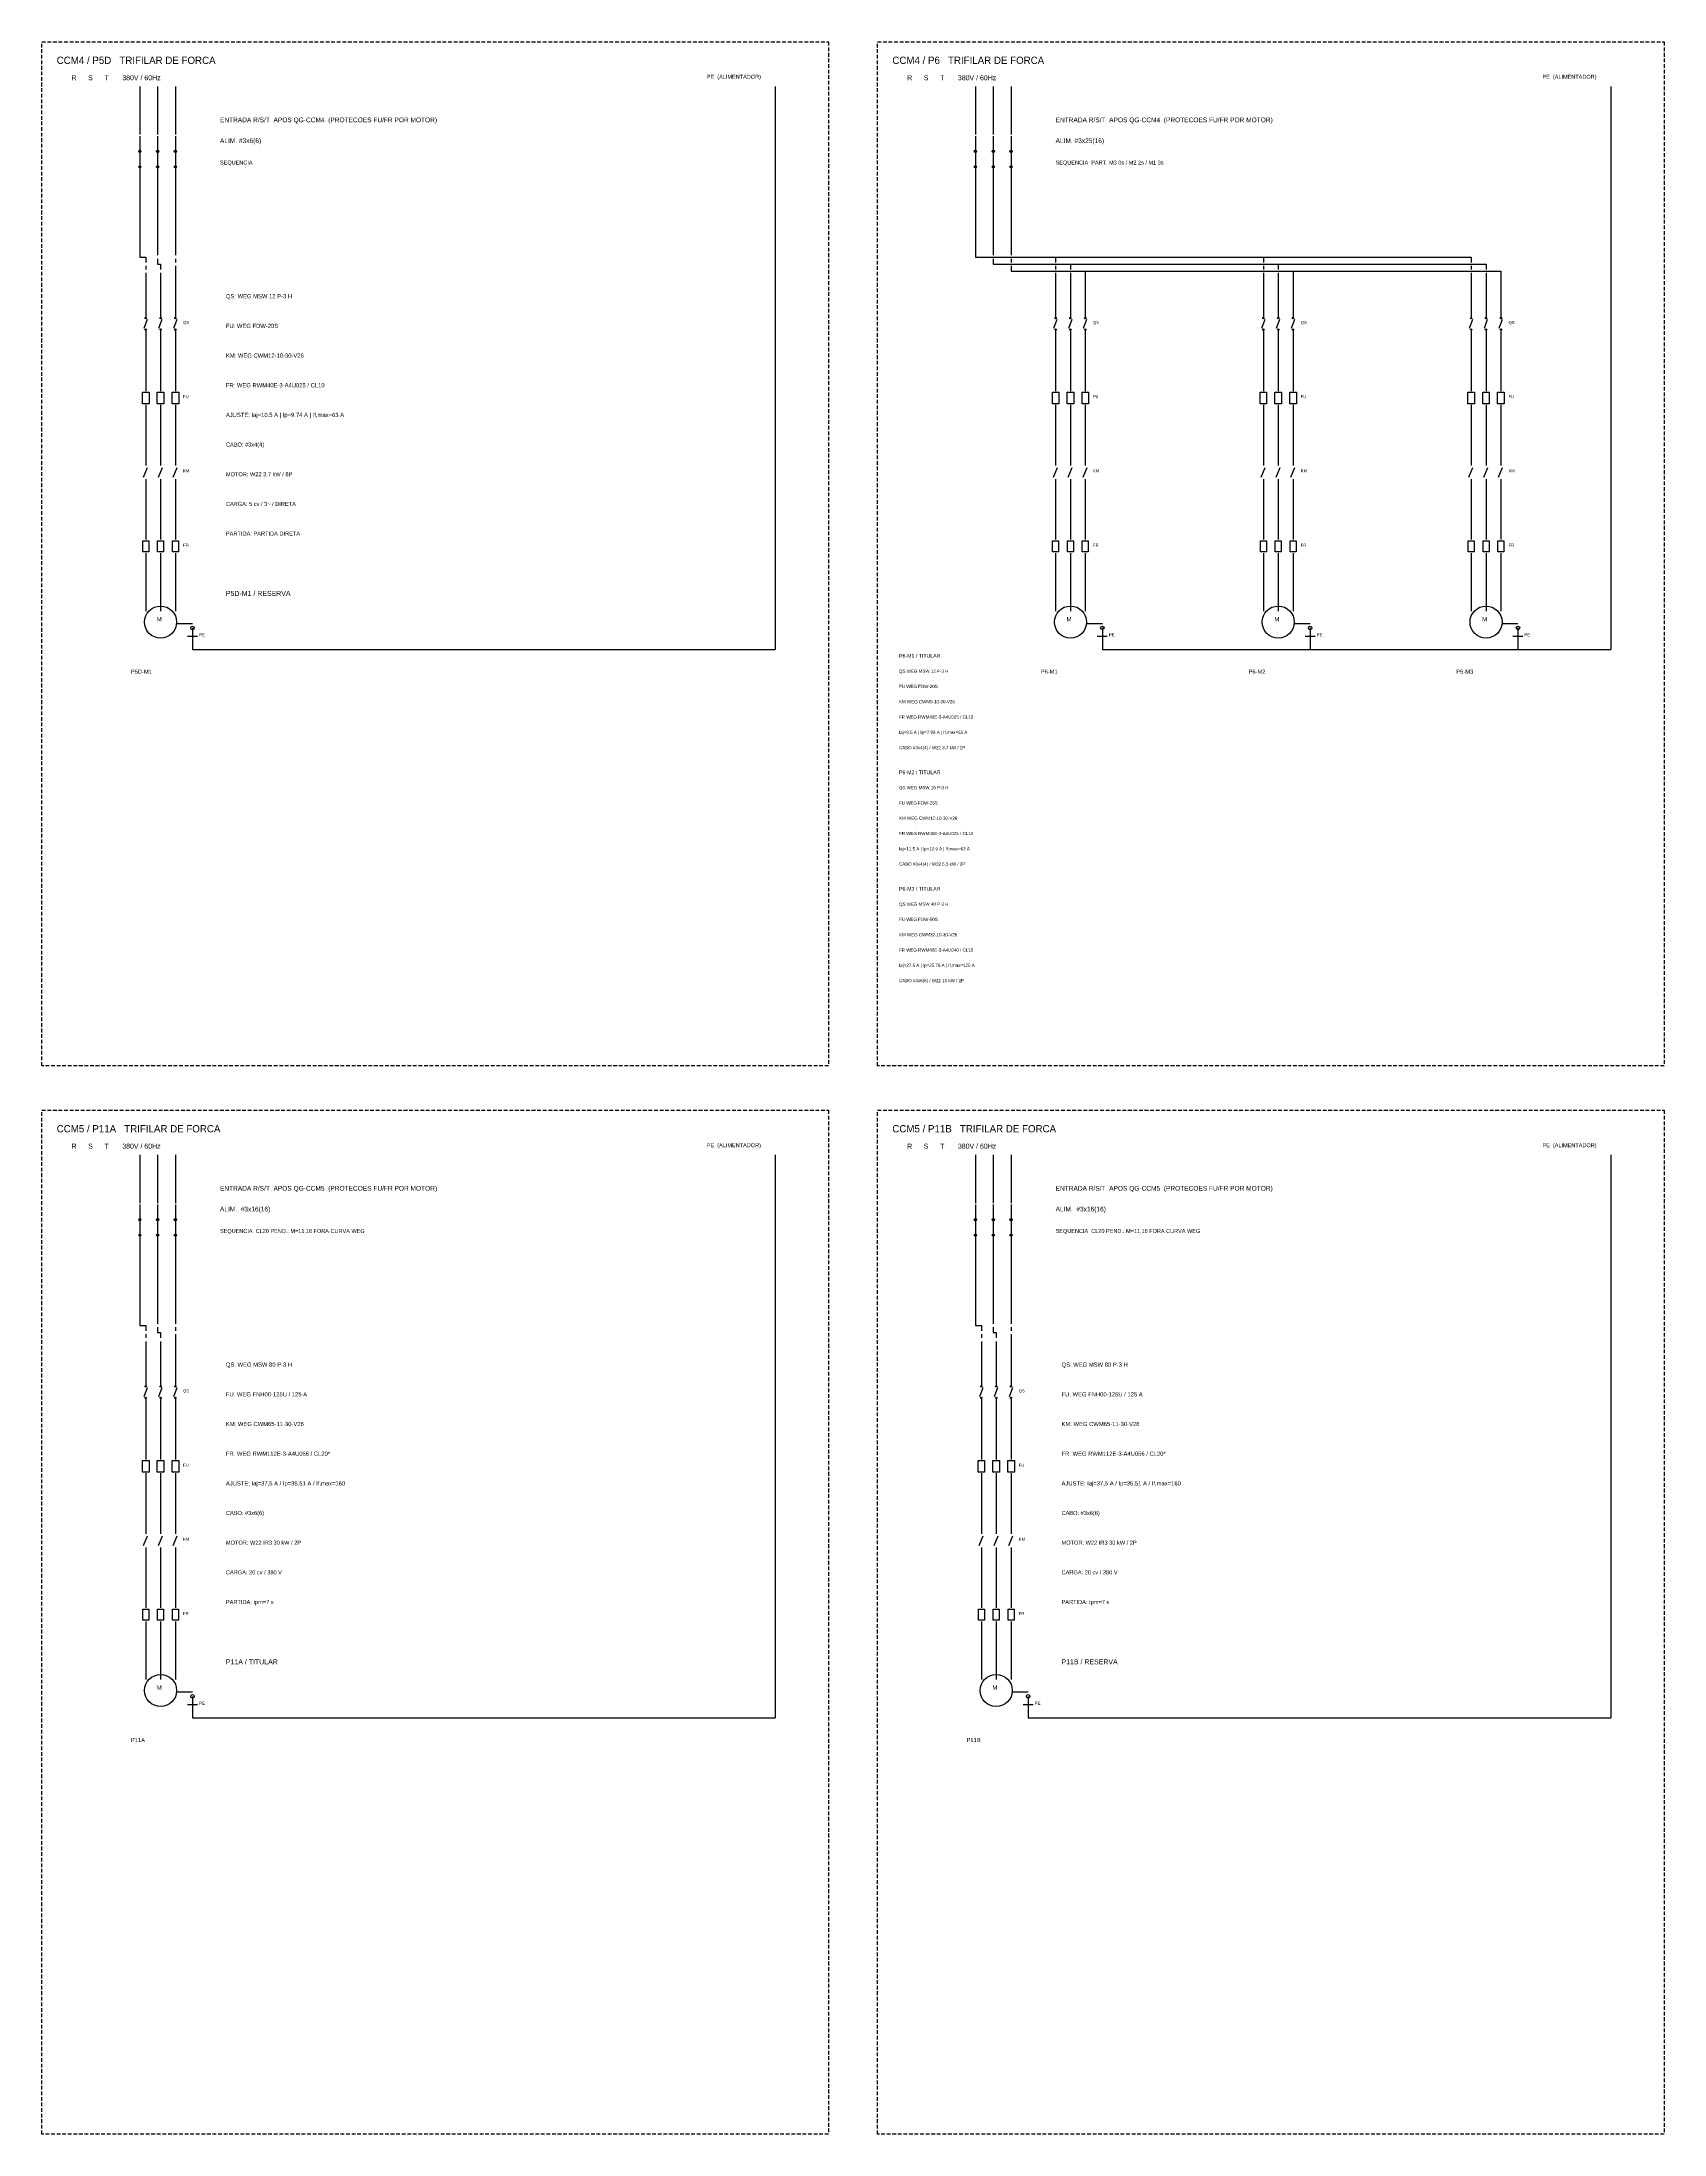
# Model space of a CAD drawing. Extents: x -646 to 641, y -554 to 322.
# Drawn here: x -267 to -157.7, y -397 to -256 of the extents above; entities that cross this region are included whole.
import ezdxf

# ---------------------------------------------------------------- set-up
doc = ezdxf.new("R2010")
doc.units = 0
doc.header["$MEASUREMENT"] = 0
doc.linetypes.add('HIDDEN', pattern=[0.375, 0.25, -0.125])
doc.layers.add('_ELT_UNIFILAR_PROC_TEXTO', color=1, linetype='Continuous')
doc.layers.add('ELET_TRIFILAR_TEXTO', color=4, linetype='Continuous')
doc.layers.add('ELET_TRIFILAR_DESENHO', color=5, linetype='Continuous', plot=False)

msp = doc.modelspace()

# ---------------------------------------------------------------- linework, layer by layer
at = {"layer": 'ELET_TRIFILAR_DESENHO'}
for p, q in [((-260.4, -259), (-260.4, -262.25)), ((-259.2, -259), (-259.2, -262.25)), ((-258, -259), (-258, -262.25)), ((-217.6, -259), (-217.6, -296.95)), ((-204.1, -259), (-204.1, -262.25)), ((-202.9, -259), (-202.9, -262.25)), ((-201.7, -259), (-201.7, -262.25)), ((-161.3, -259), (-161.3, -296.95)), ((-260.4, -262.35), (-260.4, -263.29)), ((-260.4, -263.29), (-260.4, -264.51)), ((-259.2, -262.35), (-259.2, -263.29)), ((-259.2, -263.29), (-259.2, -264.51)), ((-258, -262.35), (-258, -263.29)), ((-258, -263.29), (-258, -264.51)), ((-204.1, -262.35), (-204.1, -263.29)), ((-204.1, -263.29), (-204.1, -264.51)), ((-202.9, -262.35), (-202.9, -263.29)), ((-202.9, -263.29), (-202.9, -264.51)), ((-201.7, -262.35), (-201.7, -263.29)), ((-201.7, -263.29), (-201.7, -264.51)), ((-260.4, -264.51), (-260.4, -265.45)), ((-259.2, -264.51), (-259.2, -265.45)), ((-258, -264.51), (-258, -265.45)), ((-204.1, -264.51), (-204.1, -265.45)), ((-202.9, -264.51), (-202.9, -265.45)), ((-201.7, -264.51), (-201.7, -265.45)), ((-260.4, -265.45), (-260.4, -270.5)), ((-259.2, -265.45), (-259.2, -270.385)), ((-258, -265.45), (-258, -270.385)), ((-204.1, -265.45), (-204.1, -270.5)), ((-202.9, -265.45), (-202.9, -270.385)), ((-201.7, -265.45), (-201.7, -270.385)), ((-260.4, -270.5), (-260, -270.5)), ((-260, -270.5), (-260, -270.865)), ((-259.2, -270.615), (-259.2, -270.98)), ((-258, -270.615), (-258, -270.865)), ((-204.1, -270.5), (-170.7, -270.5)), ((-202.9, -270.615), (-202.9, -270.98)), ((-201.7, -270.615), (-201.7, -270.865)), ((-198.7, -270.5), (-198.7, -270.865)), ((-184.7, -270.5), (-184.7, -270.865)), ((-170.7, -270.5), (-170.7, -270.865)), ((-260, -271.095), (-260, -271.345)), ((-260, -271.575), (-260, -272.4)), ((-259.2, -270.98), (-259, -270.98)), ((-259, -270.98), (-259, -271.345)), ((-259, -271.575), (-259, -272.4)), ((-258, -271.095), (-258, -271.46)), ((-258, -271.46), (-258, -271.46)), ((-258, -271.46), (-258, -272.4)), ((-202.9, -270.98), (-169.7, -270.98)), ((-201.7, -271.095), (-201.7, -271.46)), ((-201.7, -271.46), (-168.7, -271.46)), ((-198.7, -271.095), (-198.7, -271.345)), ((-198.7, -271.575), (-198.7, -272.4)), ((-197.7, -270.98), (-197.7, -271.345)), ((-197.7, -271.575), (-197.7, -272.4)), ((-196.7, -271.46), (-196.7, -272.4)), ((-184.7, -271.095), (-184.7, -271.345)), ((-184.7, -271.575), (-184.7, -272.4)), ((-183.7, -270.98), (-183.7, -271.345)), ((-183.7, -271.575), (-183.7, -272.4)), ((-182.7, -271.46), (-182.7, -272.4)), ((-170.7, -271.095), (-170.7, -271.345)), ((-170.7, -271.575), (-170.7, -272.4)), ((-169.7, -270.98), (-169.7, -271.345)), ((-169.7, -271.575), (-169.7, -272.4)), ((-168.7, -271.46), (-168.7, -272.4)), ((-260, -272.4), (-260, -273.68)), ((-259, -272.4), (-259, -273.68)), ((-258, -272.4), (-258, -273.68)), ((-198.7, -272.4), (-198.7, -273.68)), ((-197.7, -272.4), (-197.7, -273.68)), ((-196.7, -272.4), (-196.7, -273.68)), ((-184.7, -272.4), (-184.7, -273.68)), ((-183.7, -272.4), (-183.7, -273.68)), ((-182.7, -272.4), (-182.7, -273.68)), ((-170.7, -272.4), (-170.7, -273.68)), ((-169.7, -272.4), (-169.7, -273.68)), ((-168.7, -272.4), (-168.7, -273.68)), ((-260.11, -275.29), (-259.89, -274.68)), ((-260, -273.68), (-260, -274.54)), ((-259.11, -275.29), (-258.89, -274.68)), ((-259, -273.68), (-259, -274.54)), ((-258.11, -275.29), (-257.89, -274.68)), ((-258, -273.68), (-258, -274.54)), ((-198.81, -275.29), (-198.59, -274.68)), ((-198.7, -273.68), (-198.7, -274.54)), ((-197.81, -275.29), (-197.59, -274.68)), ((-197.7, -273.68), (-197.7, -274.54)), ((-196.81, -275.29), (-196.59, -274.68)), ((-196.7, -273.68), (-196.7, -274.54)), ((-184.81, -275.29), (-184.59, -274.68)), ((-184.7, -273.68), (-184.7, -274.54)), ((-183.81, -275.29), (-183.59, -274.68)), ((-183.7, -273.68), (-183.7, -274.54)), ((-182.81, -275.29), (-182.59, -274.68)), ((-182.7, -273.68), (-182.7, -274.54)), ((-170.81, -275.29), (-170.59, -274.68)), ((-170.7, -273.68), (-170.7, -274.54)), ((-169.81, -275.29), (-169.59, -274.68)), ((-169.7, -273.68), (-169.7, -274.54)), ((-168.81, -275.29), (-168.59, -274.68)), ((-168.7, -273.68), (-168.7, -274.54)), ((-260, -275.46), (-260, -276.32)), ((-260, -276.32), (-260, -278.68)), ((-259, -275.46), (-259, -276.32)), ((-259, -276.32), (-259, -278.68)), ((-258, -275.46), (-258, -276.32)), ((-258, -276.32), (-258, -278.68)), ((-198.7, -275.46), (-198.7, -276.32)), ((-198.7, -276.32), (-198.7, -278.68)), ((-197.7, -275.46), (-197.7, -276.32)), ((-197.7, -276.32), (-197.7, -278.68)), ((-196.7, -275.46), (-196.7, -276.32)), ((-196.7, -276.32), (-196.7, -278.68)), ((-184.7, -275.46), (-184.7, -276.32)), ((-184.7, -276.32), (-184.7, -278.68)), ((-183.7, -275.46), (-183.7, -276.32)), ((-183.7, -276.32), (-183.7, -278.68)), ((-182.7, -275.46), (-182.7, -276.32)), ((-182.7, -276.32), (-182.7, -278.68)), ((-170.7, -275.46), (-170.7, -276.32)), ((-170.7, -276.32), (-170.7, -278.68)), ((-169.7, -275.46), (-169.7, -276.32)), ((-169.7, -276.32), (-169.7, -278.68)), ((-168.7, -275.46), (-168.7, -276.32)), ((-168.7, -276.32), (-168.7, -278.68)), ((-260, -278.68), (-260, -279.54)), ((-259, -278.68), (-259, -279.54)), ((-258, -278.68), (-258, -279.54)), ((-198.7, -278.68), (-198.7, -279.54)), ((-197.7, -278.68), (-197.7, -279.54)), ((-196.7, -278.68), (-196.7, -279.54)), ((-184.7, -278.68), (-184.7, -279.54)), ((-183.7, -278.68), (-183.7, -279.54)), ((-182.7, -278.68), (-182.7, -279.54)), ((-170.7, -278.68), (-170.7, -279.54)), ((-169.7, -278.68), (-169.7, -279.54)), ((-168.7, -278.68), (-168.7, -279.54)), ((-260, -280.46), (-260, -281.32)), ((-259, -280.46), (-259, -281.32)), ((-258, -280.46), (-258, -281.32)), ((-198.7, -280.46), (-198.7, -281.32)), ((-197.7, -280.46), (-197.7, -281.32)), ((-196.7, -280.46), (-196.7, -281.32)), ((-184.7, -280.46), (-184.7, -281.32)), ((-183.7, -280.46), (-183.7, -281.32)), ((-182.7, -280.46), (-182.7, -281.32)), ((-170.7, -280.46), (-170.7, -281.32)), ((-169.7, -280.46), (-169.7, -281.32)), ((-168.7, -280.46), (-168.7, -281.32)), ((-260, -281.32), (-260, -283.68)), ((-259, -281.32), (-259, -283.68)), ((-258, -281.32), (-258, -283.68)), ((-198.7, -281.32), (-198.7, -283.68)), ((-197.7, -281.32), (-197.7, -283.68)), ((-196.7, -281.32), (-196.7, -283.68)), ((-184.7, -281.32), (-184.7, -283.68)), ((-183.7, -281.32), (-183.7, -283.68)), ((-182.7, -281.32), (-182.7, -283.68)), ((-170.7, -281.32), (-170.7, -283.68)), ((-169.7, -281.32), (-169.7, -283.68)), ((-168.7, -281.32), (-168.7, -283.68)), ((-260.15, -285.33), (-259.88, -284.68)), ((-260, -283.68), (-260, -284.54)), ((-259.15, -285.33), (-258.88, -284.68)), ((-259, -283.68), (-259, -284.54)), ((-258.15, -285.33), (-257.88, -284.68)), ((-258, -283.68), (-258, -284.54)), ((-198.85, -285.33), (-198.58, -284.68)), ((-198.7, -283.68), (-198.7, -284.54)), ((-197.85, -285.33), (-197.58, -284.68)), ((-197.7, -283.68), (-197.7, -284.54)), ((-196.85, -285.33), (-196.58, -284.68)), ((-196.7, -283.68), (-196.7, -284.54)), ((-184.85, -285.33), (-184.58, -284.68)), ((-184.7, -283.68), (-184.7, -284.54)), ((-183.85, -285.33), (-183.58, -284.68)), ((-183.7, -283.68), (-183.7, -284.54)), ((-182.85, -285.33), (-182.58, -284.68)), ((-182.7, -283.68), (-182.7, -284.54)), ((-170.85, -285.33), (-170.58, -284.68)), ((-170.7, -283.68), (-170.7, -284.54)), ((-169.85, -285.33), (-169.58, -284.68)), ((-169.7, -283.68), (-169.7, -284.54)), ((-168.85, -285.33), (-168.58, -284.68)), ((-168.7, -283.68), (-168.7, -284.54)), ((-260, -285.46), (-260, -286.32)), ((-259, -285.46), (-259, -286.32)), ((-258, -285.46), (-258, -286.32)), ((-198.7, -285.46), (-198.7, -286.32)), ((-197.7, -285.46), (-197.7, -286.32)), ((-196.7, -285.46), (-196.7, -286.32)), ((-184.7, -285.46), (-184.7, -286.32)), ((-183.7, -285.46), (-183.7, -286.32)), ((-182.7, -285.46), (-182.7, -286.32)), ((-170.7, -285.46), (-170.7, -286.32)), ((-169.7, -285.46), (-169.7, -286.32)), ((-168.7, -285.46), (-168.7, -286.32)), ((-260, -286.32), (-260, -288.68)), ((-259, -286.32), (-259, -288.68)), ((-258, -286.32), (-258, -288.68)), ((-198.7, -286.32), (-198.7, -288.68)), ((-197.7, -286.32), (-197.7, -288.68)), ((-196.7, -286.32), (-196.7, -288.68)), ((-184.7, -286.32), (-184.7, -288.68)), ((-183.7, -286.32), (-183.7, -288.68)), ((-182.7, -286.32), (-182.7, -288.68)), ((-170.7, -286.32), (-170.7, -288.68)), ((-169.7, -286.32), (-169.7, -288.68)), ((-168.7, -286.32), (-168.7, -288.68)), ((-260, -288.68), (-260, -289.54)), ((-259, -288.68), (-259, -289.54)), ((-258, -288.68), (-258, -289.54)), ((-198.7, -288.68), (-198.7, -289.54)), ((-197.7, -288.68), (-197.7, -289.54)), ((-196.7, -288.68), (-196.7, -289.54)), ((-184.7, -288.68), (-184.7, -289.54)), ((-183.7, -288.68), (-183.7, -289.54)), ((-182.7, -288.68), (-182.7, -289.54)), ((-170.7, -288.68), (-170.7, -289.54)), ((-169.7, -288.68), (-169.7, -289.54)), ((-168.7, -288.68), (-168.7, -289.54)), ((-260, -290.46), (-260, -291.32)), ((-259, -290.46), (-259, -291.32)), ((-258, -290.46), (-258, -291.32)), ((-198.7, -290.46), (-198.7, -291.32)), ((-197.7, -290.46), (-197.7, -291.32)), ((-196.7, -290.46), (-196.7, -291.32)), ((-184.7, -290.46), (-184.7, -291.32)), ((-183.7, -290.46), (-183.7, -291.32)), ((-182.7, -290.46), (-182.7, -291.32)), ((-170.7, -290.46), (-170.7, -291.32)), ((-169.7, -290.46), (-169.7, -291.32)), ((-168.7, -290.46), (-168.7, -291.32)), ((-260, -291.32), (-260, -293)), ((-259, -291.32), (-259, -293)), ((-258, -291.32), (-258, -293)), ((-198.7, -291.32), (-198.7, -293)), ((-197.7, -291.32), (-197.7, -293)), ((-196.7, -291.32), (-196.7, -293)), ((-184.7, -291.32), (-184.7, -293)), ((-183.7, -291.32), (-183.7, -293)), ((-182.7, -291.32), (-182.7, -293)), ((-170.7, -291.32), (-170.7, -293)), ((-169.7, -291.32), (-169.7, -293)), ((-168.7, -291.32), (-168.7, -293)), ((-260, -293), (-260, -294.36)), ((-259, -293), (-259, -294.36)), ((-258, -293), (-258, -294.36)), ((-198.7, -293), (-198.7, -294.36)), ((-197.7, -293), (-197.7, -294.36)), ((-196.7, -293), (-196.7, -294.36)), ((-184.7, -293), (-184.7, -294.36)), ((-183.7, -293), (-183.7, -294.36)), ((-182.7, -293), (-182.7, -294.36)), ((-170.7, -293), (-170.7, -294.36)), ((-169.7, -293), (-169.7, -294.36)), ((-168.7, -293), (-168.7, -294.36)), ((-257.92, -295.2), (-256.85, -295.2)), ((-257.19, -296.05), (-256.52, -296.05)), ((-256.85, -295.5), (-256.85, -296)), ((-256.85, -296.05), (-256.85, -296.95)), ((-196.62, -295.2), (-195.55, -295.2)), ((-195.89, -296.05), (-195.22, -296.05)), ((-195.55, -295.5), (-195.55, -296)), ((-195.55, -296.05), (-195.55, -296.95)), ((-182.62, -295.2), (-181.55, -295.2)), ((-181.89, -296.05), (-181.22, -296.05)), ((-181.55, -295.5), (-181.55, -296)), ((-181.55, -296.05), (-181.55, -296.95)), ((-168.62, -295.2), (-167.55, -295.2)), ((-167.89, -296.05), (-167.22, -296.05)), ((-167.55, -295.5), (-167.55, -296)), ((-167.55, -296.05), (-167.55, -296.95)), ((-256.85, -296.95), (-217.6, -296.95)), ((-195.55, -296.95), (-161.3, -296.95)), ((-260.4, -331), (-260.4, -334.25)), ((-259.2, -331), (-259.2, -334.25)), ((-258, -331), (-258, -334.25)), ((-217.6, -331), (-217.6, -368.95)), ((-204.1, -331), (-204.1, -334.25)), ((-202.9, -331), (-202.9, -334.25)), ((-201.7, -331), (-201.7, -334.25)), ((-161.3, -331), (-161.3, -368.95)), ((-260.4, -334.35), (-260.4, -335.29)), ((-260.4, -335.29), (-260.4, -336.51)), ((-259.2, -334.35), (-259.2, -335.29)), ((-259.2, -335.29), (-259.2, -336.51)), ((-258, -334.35), (-258, -335.29)), ((-258, -335.29), (-258, -336.51)), ((-204.1, -334.35), (-204.1, -335.29)), ((-204.1, -335.29), (-204.1, -336.51)), ((-202.9, -334.35), (-202.9, -335.29)), ((-202.9, -335.29), (-202.9, -336.51)), ((-201.7, -334.35), (-201.7, -335.29)), ((-201.7, -335.29), (-201.7, -336.51)), ((-260.4, -336.51), (-260.4, -337.45)), ((-259.2, -336.51), (-259.2, -337.45)), ((-258, -336.51), (-258, -337.45)), ((-204.1, -336.51), (-204.1, -337.45)), ((-202.9, -336.51), (-202.9, -337.45)), ((-201.7, -336.51), (-201.7, -337.45)), ((-260.4, -337.45), (-260.4, -342.5)), ((-259.2, -337.45), (-259.2, -342.385)), ((-258, -337.45), (-258, -342.385)), ((-204.1, -337.45), (-204.1, -342.5)), ((-202.9, -337.45), (-202.9, -342.385)), ((-201.7, -337.45), (-201.7, -342.385)), ((-260.4, -342.5), (-260, -342.5)), ((-260, -342.5), (-260, -342.865)), ((-259.2, -342.615), (-259.2, -342.98)), ((-258, -342.615), (-258, -342.865)), ((-204.1, -342.5), (-203.7, -342.5)), ((-203.7, -342.5), (-203.7, -342.865)), ((-202.9, -342.615), (-202.9, -342.98)), ((-201.7, -342.615), (-201.7, -342.865)), ((-260, -343.095), (-260, -343.345)), ((-260, -343.575), (-260, -344.4)), ((-259.2, -342.98), (-259, -342.98)), ((-259, -342.98), (-259, -343.345)), ((-259, -343.575), (-259, -344.4)), ((-258, -343.095), (-258, -343.46)), ((-258, -343.46), (-258, -343.46)), ((-258, -343.46), (-258, -344.4)), ((-203.7, -343.095), (-203.7, -343.345)), ((-203.7, -343.575), (-203.7, -344.4)), ((-202.9, -342.98), (-202.7, -342.98)), ((-202.7, -342.98), (-202.7, -343.345)), ((-202.7, -343.575), (-202.7, -344.4)), ((-201.7, -343.095), (-201.7, -343.46)), ((-201.7, -343.46), (-201.7, -343.46)), ((-201.7, -343.46), (-201.7, -344.4)), ((-260, -344.4), (-260, -345.68)), ((-259, -344.4), (-259, -345.68)), ((-258, -344.4), (-258, -345.68)), ((-203.7, -344.4), (-203.7, -345.68)), ((-202.7, -344.4), (-202.7, -345.68)), ((-201.7, -344.4), (-201.7, -345.68)), ((-260.11, -347.29), (-259.89, -346.68)), ((-260, -345.68), (-260, -346.54)), ((-259.11, -347.29), (-258.89, -346.68)), ((-259, -345.68), (-259, -346.54)), ((-258.11, -347.29), (-257.89, -346.68)), ((-258, -345.68), (-258, -346.54)), ((-203.81, -347.29), (-203.59, -346.68)), ((-203.7, -345.68), (-203.7, -346.54)), ((-202.81, -347.29), (-202.59, -346.68)), ((-202.7, -345.68), (-202.7, -346.54)), ((-201.81, -347.29), (-201.59, -346.68)), ((-201.7, -345.68), (-201.7, -346.54)), ((-260, -347.46), (-260, -348.32)), ((-259, -347.46), (-259, -348.32)), ((-258, -347.46), (-258, -348.32)), ((-203.7, -347.46), (-203.7, -348.32)), ((-202.7, -347.46), (-202.7, -348.32)), ((-201.7, -347.46), (-201.7, -348.32)), ((-260, -348.32), (-260, -350.68)), ((-259, -348.32), (-259, -350.68)), ((-258, -348.32), (-258, -350.68)), ((-203.7, -348.32), (-203.7, -350.68)), ((-202.7, -348.32), (-202.7, -350.68)), ((-201.7, -348.32), (-201.7, -350.68)), ((-260, -350.68), (-260, -351.54)), ((-259, -350.68), (-259, -351.54)), ((-258, -350.68), (-258, -351.54)), ((-203.7, -350.68), (-203.7, -351.54)), ((-202.7, -350.68), (-202.7, -351.54)), ((-201.7, -350.68), (-201.7, -351.54)), ((-260, -352.46), (-260, -353.32)), ((-259, -352.46), (-259, -353.32)), ((-258, -352.46), (-258, -353.32)), ((-203.7, -352.46), (-203.7, -353.32)), ((-202.7, -352.46), (-202.7, -353.32)), ((-201.7, -352.46), (-201.7, -353.32)), ((-260, -353.32), (-260, -355.68)), ((-259, -353.32), (-259, -355.68)), ((-258, -353.32), (-258, -355.68)), ((-203.7, -353.32), (-203.7, -355.68)), ((-202.7, -353.32), (-202.7, -355.68)), ((-201.7, -353.32), (-201.7, -355.68)), ((-260.15, -357.33), (-259.88, -356.68)), ((-260, -355.68), (-260, -356.54)), ((-259.15, -357.33), (-258.88, -356.68)), ((-259, -355.68), (-259, -356.54)), ((-258.15, -357.33), (-257.88, -356.68)), ((-258, -355.68), (-258, -356.54)), ((-203.85, -357.33), (-203.58, -356.68)), ((-203.7, -355.68), (-203.7, -356.54)), ((-202.85, -357.33), (-202.58, -356.68)), ((-202.7, -355.68), (-202.7, -356.54)), ((-201.85, -357.33), (-201.58, -356.68)), ((-201.7, -355.68), (-201.7, -356.54)), ((-260, -357.46), (-260, -358.32)), ((-259, -357.46), (-259, -358.32)), ((-258, -357.46), (-258, -358.32)), ((-203.7, -357.46), (-203.7, -358.32)), ((-202.7, -357.46), (-202.7, -358.32)), ((-201.7, -357.46), (-201.7, -358.32)), ((-260, -358.32), (-260, -360.68)), ((-259, -358.32), (-259, -360.68)), ((-258, -358.32), (-258, -360.68)), ((-203.7, -358.32), (-203.7, -360.68)), ((-202.7, -358.32), (-202.7, -360.68)), ((-201.7, -358.32), (-201.7, -360.68)), ((-260, -360.68), (-260, -361.54)), ((-259, -360.68), (-259, -361.54)), ((-258, -360.68), (-258, -361.54)), ((-203.7, -360.68), (-203.7, -361.54)), ((-202.7, -360.68), (-202.7, -361.54)), ((-201.7, -360.68), (-201.7, -361.54)), ((-260, -362.46), (-260, -363.32)), ((-260, -363.32), (-260, -365)), ((-259, -362.46), (-259, -363.32)), ((-259, -363.32), (-259, -365)), ((-258, -362.46), (-258, -363.32)), ((-258, -363.32), (-258, -365)), ((-203.7, -362.46), (-203.7, -363.32)), ((-203.7, -363.32), (-203.7, -365)), ((-202.7, -362.46), (-202.7, -363.32)), ((-202.7, -363.32), (-202.7, -365)), ((-201.7, -362.46), (-201.7, -363.32)), ((-201.7, -363.32), (-201.7, -365)), ((-260, -365), (-260, -366.36)), ((-259, -365), (-259, -366.36)), ((-258, -365), (-258, -366.36)), ((-203.7, -365), (-203.7, -366.36)), ((-202.7, -365), (-202.7, -366.36)), ((-201.7, -365), (-201.7, -366.36)), ((-257.92, -367.2), (-256.85, -367.2)), ((-256.85, -367.5), (-256.85, -368)), ((-201.62, -367.2), (-200.55, -367.2)), ((-200.55, -367.5), (-200.55, -368)), ((-257.19, -368.05), (-256.52, -368.05)), ((-256.85, -368.05), (-256.85, -368.95)), ((-256.85, -368.95), (-217.6, -368.95)), ((-200.89, -368.05), (-200.22, -368.05)), ((-200.55, -368.05), (-200.55, -368.95)), ((-200.55, -368.95), (-161.3, -368.95))]:
    msp.add_line(p, q, dxfattribs=at)
at = {"layer": 'ELET_TRIFILAR_DESENHO', "linetype": 'HIDDEN'}
for points in [[(-267, -256), (-214, -256), (-214, -325), (-267, -325)], [(-210.7, -256), (-157.7, -256), (-157.7, -325), (-210.7, -325)], [(-267, -328), (-214, -328), (-214, -397), (-267, -397)], [(-210.7, -328), (-157.7, -328), (-157.7, -397), (-210.7, -397)]]:
    msp.add_lwpolyline(points, close=True, dxfattribs=at)
at = {"layer": 'ELET_TRIFILAR_DESENHO'}
for points in [[(-260.22, -279.61), (-259.78, -279.61), (-259.78, -280.39), (-260.22, -280.39)], [(-259.22, -279.61), (-258.78, -279.61), (-258.78, -280.39), (-259.22, -280.39)], [(-258.22, -279.61), (-257.78, -279.61), (-257.78, -280.39), (-258.22, -280.39)], [(-198.92, -279.61), (-198.48, -279.61), (-198.48, -280.39), (-198.92, -280.39)], [(-197.92, -279.61), (-197.48, -279.61), (-197.48, -280.39), (-197.92, -280.39)], [(-196.92, -279.61), (-196.48, -279.61), (-196.48, -280.39), (-196.92, -280.39)], [(-184.92, -279.61), (-184.48, -279.61), (-184.48, -280.39), (-184.92, -280.39)], [(-183.92, -279.61), (-183.48, -279.61), (-183.48, -280.39), (-183.92, -280.39)], [(-182.92, -279.61), (-182.48, -279.61), (-182.48, -280.39), (-182.92, -280.39)], [(-170.92, -279.61), (-170.48, -279.61), (-170.48, -280.39), (-170.92, -280.39)], [(-169.92, -279.61), (-169.48, -279.61), (-169.48, -280.39), (-169.92, -280.39)], [(-168.92, -279.61), (-168.48, -279.61), (-168.48, -280.39), (-168.92, -280.39)], [(-260.2, -289.63), (-259.8, -289.63), (-259.8, -290.37), (-260.2, -290.37)], [(-259.2, -289.63), (-258.8, -289.63), (-258.8, -290.37), (-259.2, -290.37)], [(-258.2, -289.63), (-257.8, -289.63), (-257.8, -290.37), (-258.2, -290.37)], [(-198.9, -289.63), (-198.5, -289.63), (-198.5, -290.37), (-198.9, -290.37)], [(-197.9, -289.63), (-197.5, -289.63), (-197.5, -290.37), (-197.9, -290.37)], [(-196.9, -289.63), (-196.5, -289.63), (-196.5, -290.37), (-196.9, -290.37)], [(-184.9, -289.63), (-184.5, -289.63), (-184.5, -290.37), (-184.9, -290.37)], [(-183.9, -289.63), (-183.5, -289.63), (-183.5, -290.37), (-183.9, -290.37)], [(-182.9, -289.63), (-182.5, -289.63), (-182.5, -290.37), (-182.9, -290.37)], [(-170.9, -289.63), (-170.5, -289.63), (-170.5, -290.37), (-170.9, -290.37)], [(-169.9, -289.63), (-169.5, -289.63), (-169.5, -290.37), (-169.9, -290.37)], [(-168.9, -289.63), (-168.5, -289.63), (-168.5, -290.37), (-168.9, -290.37)], [(-260.22, -351.61), (-259.78, -351.61), (-259.78, -352.39), (-260.22, -352.39)], [(-259.22, -351.61), (-258.78, -351.61), (-258.78, -352.39), (-259.22, -352.39)], [(-258.22, -351.61), (-257.78, -351.61), (-257.78, -352.39), (-258.22, -352.39)], [(-203.92, -351.61), (-203.48, -351.61), (-203.48, -352.39), (-203.92, -352.39)], [(-202.92, -351.61), (-202.48, -351.61), (-202.48, -352.39), (-202.92, -352.39)], [(-201.92, -351.61), (-201.48, -351.61), (-201.48, -352.39), (-201.92, -352.39)], [(-260.2, -361.63), (-259.8, -361.63), (-259.8, -362.37), (-260.2, -362.37)], [(-259.2, -361.63), (-258.8, -361.63), (-258.8, -362.37), (-259.2, -362.37)], [(-258.2, -361.63), (-257.8, -361.63), (-257.8, -362.37), (-258.2, -362.37)], [(-203.9, -361.63), (-203.5, -361.63), (-203.5, -362.37), (-203.9, -362.37)], [(-202.9, -361.63), (-202.5, -361.63), (-202.5, -362.37), (-202.9, -362.37)], [(-201.9, -361.63), (-201.5, -361.63), (-201.5, -362.37), (-201.9, -362.37)]]:
    msp.add_lwpolyline(points, close=True, dxfattribs=at)
for centre, radius in [((-260.4, -263.38), 0.075), ((-259.2, -263.38), 0.075), ((-258, -263.38), 0.075), ((-204.1, -263.38), 0.075), ((-202.9, -263.38), 0.075), ((-201.7, -263.38), 0.075), ((-260.4, -264.42), 0.075), ((-259.2, -264.42), 0.075), ((-258, -264.42), 0.075), ((-204.1, -264.42), 0.075), ((-202.9, -264.42), 0.075), ((-201.7, -264.42), 0.075), ((-260, -274.61), 0.045), ((-259, -274.61), 0.045), ((-258, -274.61), 0.045), ((-198.7, -274.61), 0.045), ((-197.7, -274.61), 0.045), ((-196.7, -274.61), 0.045), ((-184.7, -274.61), 0.045), ((-183.7, -274.61), 0.045), ((-182.7, -274.61), 0.045), ((-170.7, -274.61), 0.045), ((-169.7, -274.61), 0.045), ((-168.7, -274.61), 0.045), ((-260, -275.39), 0.045), ((-259, -275.39), 0.045), ((-258, -275.39), 0.045), ((-198.7, -275.39), 0.045), ((-197.7, -275.39), 0.045), ((-196.7, -275.39), 0.045), ((-184.7, -275.39), 0.045), ((-183.7, -275.39), 0.045), ((-182.7, -275.39), 0.045), ((-170.7, -275.39), 0.045), ((-169.7, -275.39), 0.045), ((-168.7, -275.39), 0.045), ((-259, -295.1), 1.08), ((-197.7, -295.1), 1.08), ((-183.7, -295.1), 1.08), ((-169.7, -295.1), 1.08), ((-256.85, -295.5), 0.12), ((-195.55, -295.5), 0.12), ((-181.55, -295.5), 0.12), ((-167.55, -295.5), 0.12), ((-260.4, -335.38), 0.075), ((-259.2, -335.38), 0.075), ((-258, -335.38), 0.075), ((-204.1, -335.38), 0.075), ((-202.9, -335.38), 0.075), ((-201.7, -335.38), 0.075), ((-260.4, -336.42), 0.075), ((-259.2, -336.42), 0.075), ((-258, -336.42), 0.075), ((-204.1, -336.42), 0.075), ((-202.9, -336.42), 0.075), ((-201.7, -336.42), 0.075), ((-260, -346.61), 0.045), ((-259, -346.61), 0.045), ((-258, -346.61), 0.045), ((-203.7, -346.61), 0.045), ((-202.7, -346.61), 0.045), ((-201.7, -346.61), 0.045), ((-260, -347.39), 0.045), ((-259, -347.39), 0.045), ((-258, -347.39), 0.045), ((-203.7, -347.39), 0.045), ((-202.7, -347.39), 0.045), ((-201.7, -347.39), 0.045), ((-259, -367.1), 1.08), ((-202.7, -367.1), 1.08), ((-256.85, -367.5), 0.12), ((-200.55, -367.5), 0.12)]:
    msp.add_circle(centre, radius, dxfattribs=at)

# ---------------------------------------------------------------- texts
at = {"layer": '_ELT_UNIFILAR_PROC_TEXTO', "attachment_point": 1}
for s, insert, char_height in [('P5D-M1 / RESERVA', (-254.6, -293), 0.34), ('P6-M1 / TITULAR', (-209.25, -297.25), 0.255), ('P5D-M1', (-261, -298.3), 0.28), ('P6-M1', (-199.7, -298.3), 0.28), ('P6-M2', (-185.7, -298.3), 0.28), ('P6-M3', (-171.7, -298.3), 0.28), ('P6-M2 / TITULAR', (-209.25, -305.1), 0.255), ('P6-M3 / TITULAR', (-209.25, -312.95), 0.255), ('P11A / TITULAR', (-254.6, -365), 0.34), ('P11B / RESERVA', (-198.3, -365), 0.34), ('P11A', (-261, -370.3), 0.28), ('P11B', (-204.7, -370.3), 0.28)]:
    msp.add_mtext(s, dxfattribs=dict(at, insert=insert, char_height=char_height))
at = {"layer": 'ELET_TRIFILAR_TEXTO', "attachment_point": 1}
for s, insert, char_height in [('CCM4 / P5D   TRIFILAR DE FORCA', (-266, -257), 0.49), ('CCM4 / P6   TRIFILAR DE FORCA', (-209.7, -257), 0.49), ('R      S      T       380V / 60Hz', (-265, -258.25), 0.34), ('PE  (ALIMENTADOR)', (-222.2, -258.22), 0.27), ('R      S      T       380V / 60Hz', (-208.7, -258.25), 0.34), ('PE  (ALIMENTADOR)', (-165.9, -258.22), 0.27), ('ENTRADA R/S/T  APOS QG-CCM4  (PROTECOES FU/FR POR MOTOR)', (-255, -261.1), 0.32), ('ENTRADA R/S/T  APOS QG-CCM4  (PROTECOES FU/FR POR MOTOR)', (-198.7, -261.1), 0.32), ('ALIM. #3x6(6)', (-255, -262.5), 0.32), ('ALIM. #3x25(16)', (-198.7, -262.5), 0.32), ('SEQUENCIA  ', (-255, -264), 0.27), ('SEQUENCIA  PART. M3 0s / M2 2s / M1 3s', (-198.7, -264), 0.27), ('QS: WEG MSW 12 P-3 H', (-254.6, -273), 0.285), ('QS', (-257.48, -274.81), 0.2), ('QS', (-196.18, -274.81), 0.2), ('QS', (-182.18, -274.81), 0.2), ('QS', (-168.18, -274.81), 0.2), ('FU: WEG FDW-20S', (-254.6, -275), 0.285), ('KM: WEG CWM12-10-30-V26', (-254.6, -277), 0.285), ('FR: WEG RWM40E-3-A4U025 / CL10', (-254.6, -279), 0.285), ('FU', (-257.48, -279.81), 0.2), ('FU', (-196.18, -279.81), 0.2), ('FU', (-182.18, -279.81), 0.2), ('FU', (-168.18, -279.81), 0.2), ('AJUSTE: Iaj=10.5 A | Ip=9.74 A | If,max=63 A', (-254.6, -281), 0.285), ('CABO: #3x4(4)', (-254.6, -283), 0.275), ('KM', (-257.48, -284.81), 0.2), ('KM', (-196.18, -284.81), 0.2), ('KM', (-182.18, -284.81), 0.2), ('KM', (-168.18, -284.81), 0.2), ('MOTOR: W22 3.7 kW / 8P', (-254.6, -285), 0.275), ('CARGA: 5 cv / 3~ / DIRETA', (-254.6, -287), 0.275), ('PARTIDA: PARTIDA DIRETA', (-254.6, -289), 0.275), ('FR', (-257.48, -289.81), 0.2), ('FR', (-196.18, -289.81), 0.2), ('FR', (-182.18, -289.81), 0.2), ('FR', (-168.18, -289.81), 0.2), ('M', (-259.26, -294.76), 0.29), ('PE', (-256.42, -295.85), 0.22), ('M', (-197.96, -294.76), 0.29), ('PE', (-195.12, -295.85), 0.22), ('M', (-183.96, -294.76), 0.29), ('PE', (-181.12, -295.85), 0.22), ('M', (-169.96, -294.76), 0.29), ('PE', (-167.12, -295.85), 0.22), ('QS WEG MSW 12 P-3 H', (-209.25, -298.3), 0.218), ('FU WEG FDW-20S', (-209.25, -299.33), 0.218), ('KM WEG CWM9-10-30-V26', (-209.25, -300.36), 0.218), ('FR WEG RWM40E-3-A4U025 / CL10', (-209.25, -301.39), 0.218), ('Iaj=8.5 A | Ip=7.98 A | If,max=63 A', (-209.25, -302.42), 0.218), ('CABO #3x4(4) / W22 3.7 kW / 2P', (-209.25, -303.45), 0.218), ('QS WEG MSW 16 P-3 H', (-209.25, -306.15), 0.218), ('FU WEG FDW-25S', (-209.25, -307.18), 0.218), ('KM WEG CWM12-10-30-V26', (-209.25, -308.21), 0.218), ('FR WEG RWM40E-3-A4U025 / CL10', (-209.25, -309.24), 0.218), ('CABO #3x4(4) / W22 5.5 kW / 2P', (-209.25, -311.3), 0.218), ('Iaj=11.5 A | Ip=10.9 A | If,max=63 A', (-209.25, -310.27), 0.218), ('QS WEG MSW 40 P-3 H', (-209.25, -314), 0.218), ('FU WEG FDW-50S', (-209.25, -315.03), 0.218), ('KM WEG CWM32-10-30-V26', (-209.25, -316.06), 0.218), ('FR WEG RWM40E-3-A4U040 / CL10', (-209.25, -317.09), 0.218), ('Iaj=27.5 A | Ip=25.76 A | If,max=125 A', (-209.25, -318.12), 0.218), ('CABO #3x6(6) / W22 15 kW / 2P', (-209.25, -319.15), 0.218), ('CCM5 / P11A   TRIFILAR DE FORCA', (-266, -329), 0.49), ('CCM5 / P11B   TRIFILAR DE FORCA', (-209.7, -329), 0.49), ('R      S      T       380V / 60Hz', (-265, -330.25), 0.34), ('PE  (ALIMENTADOR)', (-222.2, -330.22), 0.27), ('R      S      T       380V / 60Hz', (-208.7, -330.25), 0.34), ('PE  (ALIMENTADOR)', (-165.9, -330.22), 0.27), ('ENTRADA R/S/T  APOS QG-CCM5  (PROTECOES FU/FR POR MOTOR)', (-255, -333.1), 0.32), ('ENTRADA R/S/T  APOS QG-CCM5  (PROTECOES FU/FR POR MOTOR)', (-198.7, -333.1), 0.32), ('ALIM.  #3x16(16)', (-255, -334.5), 0.32), ('ALIM.  #3x16(16)', (-198.7, -334.5), 0.32), ('SEQUENCIA  CL20 PEND.: M=11,16 FORA CURVA WEG', (-255, -336), 0.27), ('SEQUENCIA  CL20 PEND.: M=11,16 FORA CURVA WEG', (-198.7, -336), 0.27), ('QS: WEG MSW 80 P-3 H', (-254.6, -345), 0.285), ('QS: WEG MSW 80 P-3 H', (-198.3, -345), 0.285), ('QS', (-257.48, -346.81), 0.2), ('QS', (-201.18, -346.81), 0.2), ('FU: WEG FNH00-125U / 125 A', (-254.6, -347), 0.285), ('FU: WEG FNH00-125U / 125 A', (-198.3, -347), 0.285), ('KM: WEG CWM65-11-30-V26', (-254.6, -349), 0.285), ('KM: WEG CWM65-11-30-V26', (-198.3, -349), 0.285), ('FR: WEG RWM112E-3-A4U056 / CL20*', (-254.6, -351), 0.285), ('FR: WEG RWM112E-3-A4U056 / CL20*', (-198.3, -351), 0.285), ('FU', (-257.48, -351.81), 0.2), ('FU', (-201.18, -351.81), 0.2), ('AJUSTE: Iaj=37,5 A / Ip=35,51 A / If,max=160', (-254.6, -353), 0.285), ('AJUSTE: Iaj=37,5 A / Ip=35,51 A / If,max=160', (-198.3, -353), 0.285), ('CABO: #3x6(6)', (-254.6, -355), 0.275), ('CABO: #3x6(6)', (-198.3, -355), 0.275), ('KM', (-257.48, -356.81), 0.2), ('MOTOR: W22 IR3 30 kW / 2P', (-254.6, -357), 0.275), ('KM', (-201.18, -356.81), 0.2), ('MOTOR: W22 IR3 30 kW / 2P', (-198.3, -357), 0.275), ('CARGA: 20 cv / 380 V', (-254.6, -359), 0.275), ('CARGA: 20 cv / 380 V', (-198.3, -359), 0.275), ('FR', (-257.48, -361.81), 0.2), ('PARTIDA: tpm=7 s', (-254.6, -361), 0.275), ('FR', (-201.18, -361.81), 0.2), ('PARTIDA: tpm=7 s', (-198.3, -361), 0.275), ('M', (-259.26, -366.76), 0.29), ('PE', (-256.42, -367.85), 0.22), ('M', (-202.96, -366.76), 0.29), ('PE', (-200.12, -367.85), 0.22)]:
    msp.add_mtext(s, dxfattribs=dict(at, insert=insert, char_height=char_height))

doc.saveas('drawing.dxf')
